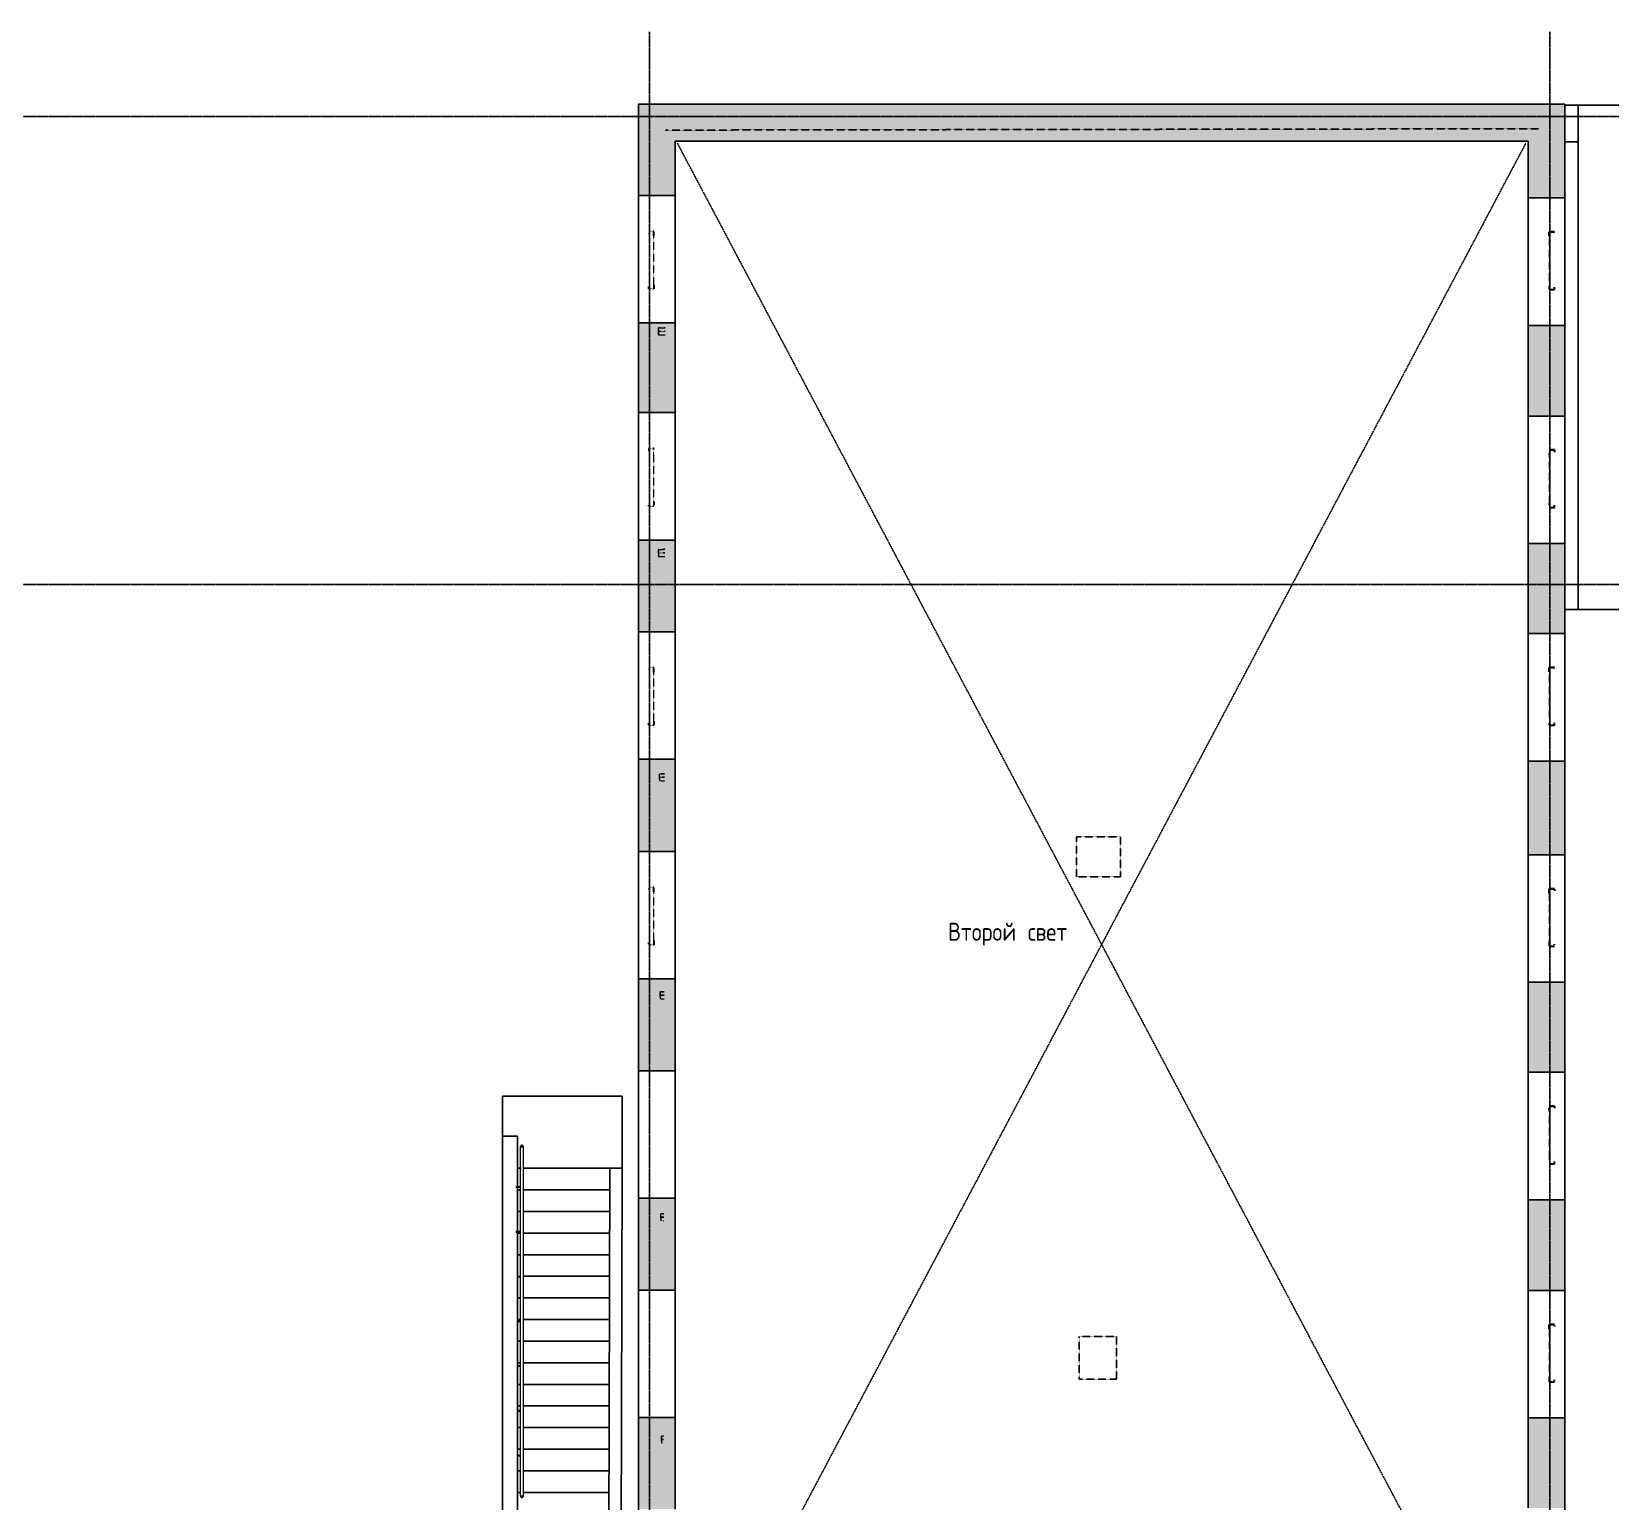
# Model space of a CAD drawing. Header units: millimetres. Extents: x -129048 to 476301, y -5853 to 215316.
# Drawn here: x 10032 to 31950, y 24124 to 44535 of the extents above; entities that cross this region are included whole.
import ezdxf

# ---------------------------------------------------------------- set-up
doc = ezdxf.new("R2010")
doc.units = ezdxf.units.MM
for name, pattern in [('ADSK_Линия сетки', [25, 20, -2.5, 0, -2.5]), ('ADSK_Сверху', [4.5, 3, -1.5]), ('ADSK_Снесено', [4.5, 3, -1.5])]:
    doc.linetypes.add(name, pattern=pattern)
for name, color, linetype, lineweight, true_color in [('_ Окна', 5, 'Continuous', 30, 0x0000ff), ('Линии', 7, 'Continuous', 9, 0x00a600), ('Стены наружные', 1, 'ADSK_Снесено', 18, 0xff0000)]:
    doc.layers.add(name, color=color, linetype=linetype, lineweight=lineweight, true_color=true_color)
for name, color, linetype, lineweight in [('Аннотация', 7, 'Continuous', 9), ('Каркас', 7, 'Continuous', 18), ('Лестницы', 7, 'Continuous', 18), ('Ограждение', 251, 'Continuous', 18), ('Окна', 251, 'Continuous', 18), ('Перекрытие', 7, 'Continuous', 18)]:
    doc.layers.add(name, color=color, linetype=linetype, lineweight=lineweight)
doc.styles.add('GOST Common_2', font='GOST Common_0.ttf', dxfattribs={"width": 0.9, "height": 250})

# ---------------------------------------------------------------- blocks, each defined once
blk = doc.blocks.new('Типовая двутавровая балка _АСТО 20-93_ Балки - 100х200мм-836994-01 План 1-го этажа маркировочный')
at = {"layer": 'Каркас', "color": 253, "linetype": 'ADSK_Сверху', "true_color": 0xaaaaaa}
for p, q in [((-6152, 50), (-6152, -50)), ((-6152, 50), (-6061, 50)), ((-6061, 3), (-6152, 3)), ((-6061, -3), (-6152, -3)), ((-6152, -50), (-6061, -50))]:
    blk.add_line(p, q, dxfattribs=at)
at = {"layer": 'Каркас', "color": 9, "linetype": 'ADSK_Сверху', "true_color": 0xb9b9b9}
for p, q in [((-6152, 3), (-6152, 50)), ((-6152, 50), (-6061, 50)), ((-6152, -50), (-6152, -3)), ((-6152, -50), (-6061, -50))]:
    blk.add_line(p, q, dxfattribs=at)
at = {"layer": 'Каркас', "color": 253, "linetype": 'ADSK_Сверху', "true_color": 0xb2b2b2}
for p, q in [((-6152, 50), (-6152, 15)), ((-6152, 15), (-6152, 50)), ((-6061, 50), (-6152, 50)), ((-6152, 50), (-6061, 50)), ((-6152, 3), (-6152, 15)), ((-6152, 3), (-6152, 15)), ((-6152, -3), (-6152, 3)), ((-6152, -15), (-6152, -3)), ((-6152, -15), (-6152, -3)), ((-6152, -50), (-6152, -15)), ((-6152, -15), (-6152, -50)), ((-6152, -50), (-6061, -50)), ((-6152, -50), (-6061, -50))]:
    blk.add_line(p, q, dxfattribs=at)
blk = doc.blocks.new('Типовая двутавровая балка _АСТО 20-93_ Балки - 100х200мм-V1-01 План 1-го этажа маркировочный')
at = {"layer": 'Каркас', "color": 253, "linetype": 'ADSK_Сверху', "true_color": 0xaaaaaa}
for p, q in [((-6152, 50), (-6152, -50)), ((-6152, 50), (-6066, 50)), ((-6066, 3), (-6152, 3)), ((-6066, -3), (-6152, -3)), ((-6152, -50), (-6066, -50))]:
    blk.add_line(p, q, dxfattribs=at)
at = {"layer": 'Каркас', "color": 9, "linetype": 'ADSK_Сверху', "true_color": 0xb9b9b9}
for p, q in [((-6152, 3), (-6152, 50)), ((-6152, 50), (-6066, 50)), ((-6152, -50), (-6152, -3)), ((-6152, -50), (-6066, -50))]:
    blk.add_line(p, q, dxfattribs=at)
at = {"layer": 'Каркас', "color": 253, "linetype": 'ADSK_Сверху', "true_color": 0xb2b2b2}
for p, q in [((-6152, 50), (-6152, 15)), ((-6152, 15), (-6152, 50)), ((-6066, 50), (-6152, 50)), ((-6152, 50), (-6066, 50)), ((-6152, 3), (-6152, 15)), ((-6152, 3), (-6152, 15)), ((-6152, -3), (-6152, 3)), ((-6152, -15), (-6152, -3)), ((-6152, -15), (-6152, -3)), ((-6152, -50), (-6152, -15)), ((-6152, -15), (-6152, -50)), ((-6152, -50), (-6066, -50)), ((-6152, -50), (-6066, -50))]:
    blk.add_line(p, q, dxfattribs=at)
blk = doc.blocks.new('Типовая двутавровая балка _АСТО 20-93_ Балки - 100х200мм-838954-01 План 1-го этажа маркировочный')
at = {"layer": 'Каркас', "color": 253, "linetype": 'ADSK_Сверху', "true_color": 0xaaaaaa}
for p, q in [((-6142, 50), (-6142, -50)), ((-6142, 50), (-6071, 50)), ((-6071, 3), (-6142, 3)), ((-6071, -3), (-6142, -3)), ((-6142, -50), (-6072, -50))]:
    blk.add_line(p, q, dxfattribs=at)
at = {"layer": 'Каркас', "color": 9, "linetype": 'ADSK_Сверху', "true_color": 0xb9b9b9}
for p, q in [((-6142, 3), (-6142, 50)), ((-6142, 50), (-6071, 50)), ((-6142, -50), (-6142, -3)), ((-6142, -50), (-6072, -50))]:
    blk.add_line(p, q, dxfattribs=at)
at = {"layer": 'Каркас', "color": 253, "linetype": 'ADSK_Сверху', "true_color": 0xb2b2b2}
for p, q in [((-6142, 50), (-6142, 15)), ((-6142, 15), (-6142, 50)), ((-6071, 50), (-6142, 50)), ((-6142, 50), (-6071, 50)), ((-6142, 3), (-6142, 15)), ((-6142, 3), (-6142, 15)), ((-6142, -3), (-6142, 3)), ((-6142, -15), (-6142, -3)), ((-6142, -15), (-6142, -3)), ((-6142, -50), (-6142, -15)), ((-6142, -15), (-6142, -50)), ((-6142, -50), (-6072, -50)), ((-6142, -50), (-6072, -50))]:
    blk.add_line(p, q, dxfattribs=at)
blk = doc.blocks.new('Типовая двутавровая балка _АСТО 20-93_ Балки - 100х200мм-838890-01 План 1-го этажа маркировочный')
at = {"layer": 'Каркас', "color": 253, "linetype": 'ADSK_Сверху', "true_color": 0xaaaaaa}
for p, q in [((-6133, 50), (-6133, -50)), ((-6133, 50), (-6076, 50)), ((-6076, 3), (-6133, 3)), ((-6076, -3), (-6133, -3)), ((-6133, -50), (-6076, -50))]:
    blk.add_line(p, q, dxfattribs=at)
at = {"layer": 'Каркас', "color": 9, "linetype": 'ADSK_Сверху', "true_color": 0xb9b9b9}
for p, q in [((-6133, 3), (-6133, 50)), ((-6133, 50), (-6076, 50)), ((-6133, -50), (-6133, -3)), ((-6133, -50), (-6076, -50))]:
    blk.add_line(p, q, dxfattribs=at)
at = {"layer": 'Каркас', "color": 253, "linetype": 'ADSK_Сверху', "true_color": 0xb2b2b2}
for p, q in [((-6133, 50), (-6133, 15)), ((-6133, 15), (-6133, 50)), ((-6076, 50), (-6133, 50)), ((-6133, 50), (-6076, 50)), ((-6133, 3), (-6133, 15)), ((-6133, 3), (-6133, 15)), ((-6133, -3), (-6133, 3)), ((-6133, -15), (-6133, -3)), ((-6133, -15), (-6133, -3)), ((-6133, -50), (-6133, -15)), ((-6133, -15), (-6133, -50)), ((-6133, -50), (-6076, -50)), ((-6133, -50), (-6076, -50))]:
    blk.add_line(p, q, dxfattribs=at)
blk = doc.blocks.new('Типовая двутавровая балка _АСТО 20-93_ Балки - 100х200мм-838723-01 План 1-го этажа маркировочный')
at = {"layer": 'Каркас', "color": 253, "linetype": 'ADSK_Сверху', "true_color": 0xaaaaaa}
for p, q in [((-6123, 50), (-6123, -50)), ((-6123, 50), (-6081, 50)), ((-6081, 3), (-6123, 3)), ((-6081, -3), (-6123, -3)), ((-6123, -50), (-6082, -50))]:
    blk.add_line(p, q, dxfattribs=at)
at = {"layer": 'Каркас', "color": 9, "linetype": 'ADSK_Сверху', "true_color": 0xb9b9b9}
for p, q in [((-6123, 3), (-6123, 50)), ((-6123, 50), (-6081, 50)), ((-6123, -50), (-6123, -3)), ((-6123, -50), (-6082, -50))]:
    blk.add_line(p, q, dxfattribs=at)
at = {"layer": 'Каркас', "color": 253, "linetype": 'ADSK_Сверху', "true_color": 0xb2b2b2}
for p, q in [((-6123, 50), (-6123, 15)), ((-6123, 15), (-6123, 50)), ((-6081, 50), (-6123, 50)), ((-6123, 50), (-6081, 50)), ((-6123, 3), (-6123, 15)), ((-6123, 3), (-6123, 15)), ((-6123, -3), (-6123, 3)), ((-6123, -15), (-6123, -3)), ((-6123, -15), (-6123, -3)), ((-6123, -50), (-6123, -15)), ((-6123, -15), (-6123, -50)), ((-6123, -50), (-6082, -50)), ((-6123, -50), (-6082, -50))]:
    blk.add_line(p, q, dxfattribs=at)
blk = doc.blocks.new('Типовая двутавровая балка _АСТО 20-93_ Балки - 100х200мм-838797-01 План 1-го этажа маркировочный')
at = {"layer": 'Каркас', "color": 253, "linetype": 'ADSK_Сверху', "true_color": 0xaaaaaa}
for p, q in [((-6114, 50), (-6114, -50)), ((-6114, 50), (-6086, 50)), ((-6086, 3), (-6114, 3)), ((-6086, -3), (-6114, -3)), ((-6114, -50), (-6087, -50))]:
    blk.add_line(p, q, dxfattribs=at)
at = {"layer": 'Каркас', "color": 9, "linetype": 'ADSK_Сверху', "true_color": 0xb9b9b9}
for p, q in [((-6114, 3), (-6114, 50)), ((-6114, 50), (-6086, 50)), ((-6114, -50), (-6114, -3)), ((-6114, -50), (-6087, -50))]:
    blk.add_line(p, q, dxfattribs=at)
at = {"layer": 'Каркас', "color": 253, "linetype": 'ADSK_Сверху', "true_color": 0xb2b2b2}
for p, q in [((-6114, 50), (-6114, 15)), ((-6114, 15), (-6114, 50)), ((-6086, 50), (-6114, 50)), ((-6114, 50), (-6086, 50)), ((-6114, 9), (-6114, 15)), ((-6114, 3), (-6114, 15)), ((-6114, 7), (-6114, 9)), ((-6114, 3), (-6114, 7)), ((-6114, -3), (-6114, 3)), ((-6114, -15), (-6114, -3)), ((-6114, -15), (-6114, -3)), ((-6114, -50), (-6114, -15)), ((-6114, -15), (-6114, -50)), ((-6114, -50), (-6087, -50)), ((-6114, -50), (-6087, -50))]:
    blk.add_line(p, q, dxfattribs=at)
blk = doc.blocks.new('Витраж-тент со смещением вовне - 60мм 30 сдвиг-1466949-01 План 1-го этажа маркировочный')
at = {"layer": '_ Окна', "color": 161, "linetype": 'ADSK_Сверху', "true_color": 0xaaaaff}
for p, q in [((-400, 25), (-400, -45)), ((-400, 25), (-371, 25)), ((-400, -45), (-400, 25)), ((400, 25), (370, 25)), ((400, -45), (400, 25)), ((400, -45), (400, 25)), ((-340, -45), (-400, -45)), ((-340, -35), (-340, -45)), ((340, -35), (340, -45)), ((340, -45), (400, -45))]:
    blk.add_line(p, q, dxfattribs=at)
at = {"layer": 'Окна', "color": 161, "linetype": 'ADSK_Сверху', "true_color": 0xaaaaff}
blk.add_line((-340, -45), (340, -45), dxfattribs=at)
blk = doc.blocks.new('Витраж-тент со смещением вовне - 60мм 30 сдвиг-V7-01 План 1-го этажа маркировочный')
at = {"layer": '_ Окна', "color": 161, "linetype": 'ADSK_Сверху', "true_color": 0xaaaaff}
for p, q in [((-400, 25), (-400, -45)), ((-400, 25), (-370, 25)), ((-400, -45), (-400, 25)), ((400, 25), (370, 25)), ((400, -45), (400, 25)), ((400, -45), (400, 25)), ((-340, -45), (-400, -45)), ((-340, -35), (-340, -45)), ((340, -35), (340, -45)), ((340, -45), (400, -45))]:
    blk.add_line(p, q, dxfattribs=at)
at = {"layer": 'Окна', "color": 161, "linetype": 'ADSK_Сверху', "true_color": 0xaaaaff}
blk.add_line((-340, -45), (340, -45), dxfattribs=at)
blk = doc.blocks.new('Витраж-тент со смещением вовне - 60мм 30 сдвиг-1467065-01 План 1-го этажа маркировочный')
at = {"layer": '_ Окна', "color": 161, "linetype": 'ADSK_Сверху', "true_color": 0xaaaaff}
for p, q in [((-400, 25), (-400, -45)), ((-400, 25), (-370, 25)), ((-400, -45), (-400, 25)), ((400, 25), (370, 25)), ((400, -45), (400, 25)), ((400, -45), (400, 25)), ((-340, -45), (-400, -45)), ((-340, -35), (-340, -45)), ((340, -35), (340, -45)), ((340, -45), (400, -45))]:
    blk.add_line(p, q, dxfattribs=at)
at = {"layer": 'Окна', "color": 161, "linetype": 'ADSK_Сверху', "true_color": 0xaaaaff}
blk.add_line((-340, -45), (340, -45), dxfattribs=at)
blk = doc.blocks.new('Тип перил - Перила_Внутренний_-1199917-01 План 1-го этажа маркировочный')
at = {"layer": 'Ограждение'}
for p, q in [((16842, 29050), (16837, 29050)), ((16837, 24200), (16842, 24200))]:
    blk.add_line(p, q, dxfattribs=at)
at = {"layer": 'Ограждение', "flags": 128}
for points in [[(16819, 28762), (16819, 28761), (16819, 28760), (16819, 28758), (16819, 28757), (16819, 28756), (16819, 28755), (16819, 28754), (16819, 28753), (16819, 28752), (16819, 28750), (16819, 28749), (16819, 28748)], [(16859, 28748), (16859, 28749), (16859, 28750), (16859, 28752), (16859, 28753), (16859, 28754), (16859, 28755), (16859, 28756), (16859, 28757), (16859, 28759), (16859, 28760), (16859, 28761), (16859, 28762)]]:
    blk.add_lwpolyline(points, dxfattribs=at)
blk = doc.blocks.new('Тип перил - D40-V27-01 План 1-го этажа маркировочный')
at = {"layer": 'Ограждение', "flags": 128}
for points in [[(20, 0), (20, 1), (20, 2), (20, 2), (20, 3), (20, 4), (19, 5), (19, 6), (19, 6), (19, 7), (18, 8), (18, 9), (18, 9), (17, 10), (17, 11), (17, 11), (16, 12), (16, 13), (15, 13), (14, 14), (14, 14), (13, 15), (13, 15), (12, 16), (11, 16), (11, 17), (10, 17), (9, 18), (9, 18), (8, 18), (7, 19), (6, 19), (6, 19), (5, 19), (4, 20), (3, 20), (3, 20), (2, 20), (1, 20), (0, 20), (0, 20)], [(0, -20), (1, -20), (2, -20), (2, -20), (3, -20), (4, -20), (5, -19), (6, -19), (6, -19), (7, -19), (8, -18), (9, -18), (9, -18), (10, -17), (11, -17), (11, -17), (12, -16), (13, -16), (13, -15), (14, -14), (14, -14), (15, -13), (15, -13), (16, -12), (16, -11), (17, -11), (17, -10), (18, -9), (18, -9), (18, -8), (19, -7), (19, -6), (19, -6), (19, -5), (20, -4), (20, -3), (20, -3), (20, -2), (20, -1), (20, 0), (20, 0)]]:
    blk.add_lwpolyline(points, dxfattribs=at)
blk = doc.blocks.new('Тип перил - D40-V28-01 План 1-го этажа маркировочный')
at = {"layer": 'Ограждение', "flags": 128}
for points in [[(20, 0), (20, 1), (20, 2), (20, 2), (20, 3), (20, 4), (19, 5), (19, 6), (19, 6), (19, 7), (18, 8), (18, 9), (18, 9), (17, 10), (17, 11), (17, 11), (16, 12), (16, 13), (15, 13), (14, 14), (14, 14), (13, 15), (13, 15), (12, 16), (11, 16), (11, 17), (10, 17), (9, 18), (9, 18), (8, 18), (7, 19), (6, 19), (6, 19), (5, 19), (4, 20), (3, 20), (3, 20), (2, 20), (1, 20), (0, 20), (0, 20)], [(0, -20), (1, -20), (2, -20), (2, -20), (3, -20), (4, -20), (5, -19), (6, -19), (6, -19), (7, -19), (8, -18), (9, -18), (9, -18), (10, -17), (11, -17), (11, -17), (12, -16), (13, -16), (13, -15), (14, -14), (14, -14), (15, -13), (15, -13), (16, -12), (16, -11), (17, -11), (17, -10), (18, -9), (18, -9), (18, -8), (19, -7), (19, -6), (19, -6), (19, -5), (20, -4), (20, -3), (20, -3), (20, -2), (20, -1), (20, 0), (20, 0)]]:
    blk.add_lwpolyline(points, dxfattribs=at)
blk = doc.blocks.new('Тип перил - Перила_Внутренний_-V29-01 План 1-го этажа маркировочный')
at = {"layer": 'Ограждение'}
for p, q in [((16819, 29050), (16859, 29050)), ((16819, 28762), (16819, 29050)), ((16859, 28762), (16859, 29050)), ((16819, 28762), (16819, 28739)), ((16819, 24511), (16819, 28739)), ((16859, 28762), (16859, 28739)), ((16859, 24511), (16859, 28739)), ((16819, 24488), (16819, 24511)), ((16819, 24200), (16819, 24488)), ((16859, 24488), (16859, 24511)), ((16859, 24200), (16859, 24488)), ((16819, 24200), (16859, 24200))]:
    blk.add_line(p, q, dxfattribs=at)
blk = doc.blocks.new('Тип перил - Перила_Внутренний_-1199930-01 План 1-го этажа маркировочный')
at = {"layer": 'Ограждение', "flags": 128}
for points in [[(16819, 28762), (16819, 28761), (16819, 28760), (16819, 28758), (16819, 28757), (16819, 28756), (16819, 28755)], [(16819, 28753), (16819, 28752), (16819, 28750), (16819, 28749), (16819, 28748)], [(16859, 28755), (16859, 28756), (16859, 28757), (16859, 28759), (16859, 28760), (16859, 28761), (16859, 28762)], [(16859, 28748), (16859, 28749), (16859, 28750), (16859, 28752), (16859, 28753)]]:
    blk.add_lwpolyline(points, dxfattribs=at)
blk = doc.blocks.new('Тип перил - D40-V23-01 План 1-го этажа маркировочный')
at = {"layer": 'Ограждение', "flags": 128}
for points in [[(20, 0), (20, 1), (20, 2), (20, 2), (20, 3), (20, 4), (19, 5), (19, 6), (19, 6), (19, 7), (18, 8), (18, 9), (18, 9), (17, 10), (17, 11), (17, 11), (16, 12), (16, 13), (15, 13), (14, 14), (14, 14), (13, 15), (13, 15), (12, 16), (11, 16), (11, 17), (10, 17), (9, 18), (9, 18), (8, 18), (7, 19), (6, 19), (6, 19), (5, 19)], [(10, -17), (11, -17), (11, -17), (12, -16), (13, -16), (13, -15), (14, -14), (14, -14), (15, -13), (15, -13), (16, -12), (16, -11), (17, -11), (17, -10), (18, -9), (18, -9), (18, -8), (19, -7), (19, -6), (19, -6), (19, -5), (20, -4), (20, -3), (20, -3), (20, -2), (20, -1), (20, 0), (20, 0)], [(6, -19), (6, -19), (7, -19), (8, -18), (9, -18), (9, -18)]]:
    blk.add_lwpolyline(points, dxfattribs=at)
blk = doc.blocks.new('Тип перил - Перила_Внутренний_-V30-01 План 1-го этажа маркировочный')
at = {"layer": 'Ограждение'}
for p, q in [((16819, 28762), (16819, 28748)), ((16859, 28762), (16859, 28748))]:
    blk.add_line(p, q, dxfattribs=at)
blk = doc.blocks.new('ADSK_Ограждение_Опоры_Г_образная - D15 высота60 консоль80-V31-01 План 1-го этажа маркировочный')
at = {"layer": 'Линии', "color": 8, "lineweight": 18, "true_color": 0x808080}
for p, q in [((-7.5, 20), (-7.5, 60)), ((7.5, 60), (7.5, 20))]:
    blk.add_line(p, q, dxfattribs=at)
blk = doc.blocks.new('ADSK_Ограждение_Опоры_Г_образная - D15 высота60 консоль80-V32-01 План 1-го этажа маркировочный')
at = {"layer": 'Линии', "color": 8, "lineweight": 18, "true_color": 0x808080}
for p, q in [((-7.5, 20), (-7.5, 80)), ((0, 80), (-7.5, 80)), ((7.5, 80), (0, 80)), ((7.5, 80), (7.5, 20))]:
    blk.add_line(p, q, dxfattribs=at)
blk = doc.blocks.new('ADSK_Ограждение_Опоры_Г_образная - D15 высота60 консоль80-V25-01 План 1-го этажа маркировочный')
at = {"layer": 'Ограждение'}
for p, q in [((-7.5, 20), (-7.5, 80)), ((0, 80), (-7.5, 80)), ((7.5, 80), (0, 80)), ((7.5, 80), (7.5, 20))]:
    blk.add_line(p, q, dxfattribs=at)

msp = doc.modelspace()

# ---------------------------------------------------------------- hatches: boundary and pattern name
at = {"layer": 'Стены наружные', "linetype": 'Continuous', "lineweight": 25, "true_color": 0x636466}
msp.add_hatch(color=251, dxfattribs=at).paths.add_polyline_path([(27800.62689, 43015.12698), (30807.01602, 43015.12698), (30807.01602, 43525.12698), (18455.83536, 43525.12698), (18455.83536, 43015.12698), (23341.69123, 43015.12698)])
h = msp.add_hatch(color=251, dxfattribs=at)
h.paths.add_polyline_path([(31317.01602, 20934.05859), (31317.01602, 22264.92044), (30807.01602, 22264.92044), (30807.01602, 20934.05859)])
h.paths.add_polyline_path([(30807.01602, 24034.92044), (31317.01602, 24034.92044), (31317.01602, 25282.89657), (30807.01602, 25282.89657)])
h.paths.add_polyline_path([(31317.01602, 27052.89657), (31317.01602, 28312.8728), (30807.01602, 28312.8728), (30807.01602, 27052.89657)])
h.paths.add_polyline_path([(31317.01602, 30082.8728), (31317.01602, 31332.84043), (30807.01602, 31332.84043), (30807.01602, 30082.8728)])
h.paths.add_polyline_path([(31317.01602, 33102.84043), (31317.01602, 34405.128), (30807.01602, 34405.128), (30807.01602, 33102.84043)])
h.paths.add_polyline_path([(31317.01602, 36175.128), (31317.01602, 37426.12615), (30807.01602, 37426.12615), (30807.01602, 36175.128)])
h.paths.add_polyline_path([(31317.01602, 39196.12615), (31317.01602, 40455.12789), (30807.01602, 40455.12789), (30807.01602, 39196.12615)])
h.paths.add_polyline_path([(31317.01602, 42225.12789), (31317.01602, 43525.12698), (30807.01602, 43525.12698), (30807.01602, 42225.12789)])
h = msp.add_hatch(color=251, dxfattribs=at)
h.paths.add_polyline_path([(18455.83536, 20408.63165), (18965.83536, 20408.63165), (18965.83536, 22247.07028), (18455.83536, 22247.07028), (18455.83536, 20652.47335)])
h.paths.add_polyline_path([(18882.75556, 24017.07028), (18965.83536, 24017.07028), (18965.83536, 25289.20755), (18455.83536, 25289.20755), (18455.83536, 24017.07028)])
h.paths.add_polyline_path([(18455.83536, 27059.20755), (18965.83536, 27059.20755), (18965.83536, 28334.13742), (18455.83536, 28334.13742), (18455.83536, 27100.04704)])
h.paths.add_polyline_path([(18882.75556, 30104.13742), (18965.83536, 30104.13742), (18965.83536, 31381.18655), (18455.83536, 31381.18655), (18455.83536, 30104.13742)])
h.paths.add_polyline_path([(18455.83536, 33151.18655), (18965.83536, 33151.18655), (18965.83536, 34431.1553), (18455.83536, 34431.1553), (18455.83536, 33474.19606)])
h.paths.add_polyline_path([(18965.83536, 36201.1553), (18965.83536, 37474.16835), (18455.83536, 37474.16835), (18455.83536, 36201.1553), (18882.75556, 36201.1553)])
h.paths.add_polyline_path([(18882.75556, 39244.16835), (18965.83536, 39244.16835), (18965.83536, 40490.18482), (18455.83536, 40490.18482), (18455.83536, 39244.16835)])
h.paths.add_polyline_path([(18882.75556, 42260.18482), (18965.83536, 42260.18482), (18965.83536, 43015.12698), (18455.83536, 43015.12698), (18455.83536, 42260.18482)])

# ---------------------------------------------------------------- linework, layer by layer
at = {"linetype": 'ADSK_Линия сетки', "lineweight": 25}
for p, q in [((18609.91035, -4984.78696), (18609.91035, 44534.78674)), ((31109.91035, -4984.78696), (31109.91035, 44534.78674)), ((-11086.22475, 43356.78828), (57141.71826, 43356.78828)), ((-11086.22475, 36856.78828), (57141.71826, 36856.78828))]:
    msp.add_line(p, q, dxfattribs=at)
at = {"color": 251, "lineweight": 25, "true_color": 0x636466}
msp.add_lwpolyline([(11305.23612, 20918.63165), (11305.23612, 17842.18437), (18515.92029, 17781.12051), (38729.7038, 17793.79848), (38729.7038, 20934.05859), (31317.01602, 20934.05859), (31317.01602, 43525.12698), (18455.83536, 43525.12698), (18455.83536, 20918.63165), (11305.23612, 20918.63165)], dxfattribs=at)
at = {"layer": 'Лестницы', "color": 251, "lineweight": 25, "true_color": 0x636466}
for p, q in [((16779.27574, 28749.89823), (16819.65717, 28749.89823)), ((16858.8943, 28749.89823), (18069.27574, 28749.89823)), ((16779.27574, 28449.89823), (16819.27574, 28449.89823)), ((16779.27574, 28449.89823), (16819.27574, 28449.89823)), ((16859.27574, 28449.89823), (18060.13977, 28449.89823)), ((16859.27574, 28449.89823), (18060.13977, 28449.89823)), ((16779.27574, 28149.89823), (16819.27574, 28149.89823)), ((16779.27574, 28149.89823), (16819.27574, 28149.89823)), ((16859.27574, 28149.89823), (18059.37911, 28149.89823)), ((16859.27574, 28149.89823), (18059.37911, 28149.89823)), ((16779.27574, 27849.89823), (16819.27574, 27849.89823)), ((16779.27574, 27849.89823), (16819.27574, 27849.89823)), ((16859.27574, 27849.89823), (18058.61846, 27849.89823)), ((16859.27574, 27849.89823), (18058.61846, 27849.89823)), ((16779.27574, 27549.89823), (16819.27574, 27549.89823)), ((16779.27574, 27549.89823), (16819.27574, 27549.89823)), ((16859.27574, 27549.89823), (18057.8578, 27549.89823)), ((16859.27574, 27549.89823), (18057.8578, 27549.89823)), ((16859.27574, 27249.89823), (18057.09714, 27249.89823)), ((16859.27574, 27249.89823), (18057.09714, 27249.89823)), ((16779.27574, 26949.89823), (16819.27574, 26949.89823)), ((16779.27574, 26949.89823), (16819.27574, 26949.89823)), ((16859.27574, 26949.89823), (18056.33648, 26949.89823)), ((16859.27574, 26949.89823), (18056.33648, 26949.89823)), ((16779.27574, 26649.89823), (16819.27574, 26649.89823)), ((16779.27574, 26649.89823), (16819.27574, 26649.89823)), ((16859.27574, 26649.89823), (18055.57583, 26649.89823)), ((16859.27574, 26649.89823), (18055.57583, 26649.89823)), ((16779.27574, 26349.89823), (16819.27574, 26349.89823)), ((16779.27574, 26349.89823), (16819.27574, 26349.89823)), ((16859.27574, 26349.89823), (18054.81517, 26349.89823)), ((16859.27574, 26349.89823), (18054.81517, 26349.89823)), ((16779.27574, 26049.89823), (16819.27574, 26049.89823)), ((16779.27574, 26049.89823), (16819.27574, 26049.89823)), ((16859.27574, 26049.89823), (18054.05451, 26049.89823)), ((16859.27574, 26049.89823), (18054.05451, 26049.89823)), ((16779.27574, 25749.89823), (16819.27574, 25749.89823)), ((16779.27574, 25749.89823), (16819.27574, 25749.89823)), ((16859.27574, 25749.89823), (18053.29385, 25749.89823)), ((16859.27574, 25749.89823), (18053.29385, 25749.89823)), ((16779.27574, 25449.89823), (16819.27574, 25449.89823)), ((16779.27574, 25449.89823), (16819.27574, 25449.89823)), ((16859.27574, 25449.89823), (18052.5332, 25449.89823)), ((16859.27574, 25449.89823), (18052.5332, 25449.89823)), ((16779.27574, 25149.89823), (16819.27574, 25149.89823)), ((16779.27574, 25149.89823), (16819.27574, 25149.89823)), ((16859.27574, 25149.89823), (18051.77254, 25149.89823)), ((16859.27574, 25149.89823), (18051.77254, 25149.89823)), ((16779.27574, 24849.89823), (16819.27574, 24849.89823)), ((16779.27574, 24849.89823), (16819.27574, 24849.89823)), ((16859.27574, 24849.89823), (18051.01188, 24849.89823)), ((16859.27574, 24849.89823), (18051.01188, 24849.89823)), ((16779.27574, 24549.89823), (16819.27574, 24549.89823)), ((16779.27574, 24549.89823), (16819.27574, 24549.89823)), ((16859.27574, 24549.89823), (18050.25122, 24549.89823)), ((16859.27574, 24549.89823), (18050.25122, 24549.89823)), ((16779.27574, 24249.89823), (16819.27574, 24249.89823)), ((16779.27574, 24249.89823), (16819.27574, 24249.89823)), ((16859.27574, 24249.89823), (18049.49056, 24249.89823)), ((16859.27574, 24249.89823), (18049.49056, 24249.89823))]:
    msp.add_line(p, q, dxfattribs=at)
at = {"layer": 'Линии', "color": 251, "lineweight": 25, "true_color": 0x636466}
for p, q in [((31317.01602, 43512.62069), (31501.28678, 43512.62069)), ((31501.34403, 43002.62069), (31317.01602, 43002.62069)), ((31502.01602, 37016.44876), (31502.01602, 36509.0888)), ((31317.01602, 36509.0888), (31502.03842, 36509.0888)), ((16569.27574, 21075.90291), (16569.27574, 29194.89823)), ((16569.27574, 29194.89823), (16779.27574, 29194.89823)), ((16779.27574, 29194.89823), (16779.27574, 28496.42719)), ((18041.86724, 21243.29241), (18060.90098, 28750.11375)), ((18060.90098, 28750.11375), (18230.90043, 28749.68272)), ((18230.90043, 28749.68272), (18211.43598, 21072.99152)), ((16779.27574, 28481.93831), (16779.27574, 27874.99902)), ((16779.27574, 27860.51013), (16779.27574, 21075.5306))]:
    msp.add_line(p, q, dxfattribs=at)
at = {"layer": 'Линии', "color": 251, "linetype": 'ADSK_Сверху', "lineweight": 25, "true_color": 0x636466}
for p, q in [((18997.83536, 42983.12698), (30775.01602, 20733.79264)), ((18997.83536, 20729.56461), (30775.01602, 42983.12698))]:
    msp.add_line(p, q, dxfattribs=at)
at = {"layer": 'Перекрытие', "color": 251, "lineweight": 25, "true_color": 0x636466}
for p, q in [((36800.45085, 43512.62069), (31501.28678, 43512.62069)), ((31501.28678, 43512.62069), (31502.07297, 36509.0888)), ((31502.07297, 36509.0888), (36800.45085, 36509.0888)), ((16569.27574, 29749.89823), (16569.27574, 29194.89823)), ((18232.58773, 29749.89823), (16569.27574, 29749.89823)), ((18230.0522, 28749.89823), (18232.58773, 29749.89823)), ((16779.27574, 28749.89823), (16819.65717, 28749.89823)), ((16858.8943, 28749.89823), (18230.0522, 28749.89823))]:
    msp.add_line(p, q, dxfattribs=at)
at = {"layer": 'Перекрытие', "color": 251, "linetype": 'ADSK_Сверху', "lineweight": 25, "true_color": 0x636466}
for p, q in [((18832.61775, 43166.51039), (30950.44019, 43185.43927)), ((25149.57378, 33351.63165), (24536.57378, 33351.63165)), ((24536.57378, 33351.63165), (24536.57378, 32798.63165)), ((25149.57378, 32798.63165), (25149.57378, 33351.63165)), ((24536.57378, 32798.63165), (25149.57378, 32798.63165)), ((25094.57378, 26414.63165), (24575.57378, 26414.63165)), ((24575.57378, 26414.63165), (24575.57378, 25819.63165)), ((25094.57378, 25819.63165), (25094.57378, 26414.63165)), ((24575.57378, 25819.63165), (25094.57378, 25819.63165))]:
    msp.add_line(p, q, dxfattribs=at)
at = {"layer": 'Стены наружные', "color": 251, "linetype": 'Continuous', "lineweight": 25, "true_color": 0x636466}
for p, q in [((31317.01602, 43525.12698), (18455.83536, 43525.12698)), ((18455.83536, 43525.12698), (18455.83536, 42260.18482)), ((31317.01602, 42225.12789), (31317.01602, 43525.12698)), ((18965.83536, 43015.12698), (30807.01602, 43015.12698)), ((18965.83536, 42260.18482), (18965.83536, 43015.12698)), ((30807.01602, 43015.12698), (30807.01602, 42225.12789)), ((18455.83536, 42260.18482), (18965.83536, 42260.18482)), ((18455.83536, 40490.18482), (18455.83536, 42260.18482)), ((18965.83536, 42260.18482), (18965.83536, 40490.18482)), ((30807.01602, 42225.12789), (31317.01602, 42225.12789)), ((30807.01602, 40455.12789), (30807.01602, 42225.12789)), ((31317.01602, 42225.12789), (31317.01602, 40455.12789)), ((18455.83536, 40490.18482), (18455.83536, 39244.16835)), ((18965.83536, 40490.18482), (18455.83536, 40490.18482)), ((18965.83536, 39244.16835), (18965.83536, 40490.18482)), ((31317.01602, 40455.12789), (30807.01602, 40455.12789)), ((30807.01602, 40455.12789), (30807.01602, 39196.12615)), ((31317.01602, 39196.12615), (31317.01602, 40455.12789)), ((18455.83536, 39244.16835), (18965.83536, 39244.16835)), ((18455.83536, 37474.16835), (18455.83536, 39244.16835)), ((18965.83536, 39244.16835), (18965.83536, 37474.16835)), ((30807.01602, 39196.12615), (31317.01602, 39196.12615)), ((30807.01602, 37426.12615), (30807.01602, 39196.12615)), ((31317.01602, 39196.12615), (31317.01602, 37426.12615)), ((18455.83536, 37474.16835), (18455.83536, 36201.1553)), ((18965.83536, 37474.16835), (18455.83536, 37474.16835)), ((18965.83536, 36201.1553), (18965.83536, 37474.16835)), ((31317.01602, 37426.12615), (30807.01602, 37426.12615)), ((30807.01602, 37426.12615), (30807.01602, 36175.128)), ((31317.01602, 36175.128), (31317.01602, 37426.12615)), ((18455.83536, 36201.1553), (18965.83536, 36201.1553)), ((18455.83536, 34431.1553), (18455.83536, 36201.1553)), ((18965.83536, 36201.1553), (18965.83536, 34431.1553)), ((30807.01602, 36175.128), (31317.01602, 36175.128)), ((30807.01602, 34405.128), (30807.01602, 36175.128)), ((31317.01602, 36175.128), (31317.01602, 34405.128)), ((18455.83536, 34431.1553), (18455.83536, 33151.18655)), ((18965.83536, 34431.1553), (18455.83536, 34431.1553)), ((18965.83536, 33151.18655), (18965.83536, 34431.1553)), ((31317.01602, 34405.128), (30807.01602, 34405.128)), ((30807.01602, 34405.128), (30807.01602, 33102.84043)), ((31317.01602, 33102.84043), (31317.01602, 34405.128)), ((18455.83536, 33151.18655), (18965.83536, 33151.18655)), ((18455.83536, 31381.18655), (18455.83536, 33151.18655)), ((18965.83536, 33151.18655), (18965.83536, 31381.18655)), ((30807.01602, 33102.84043), (31317.01602, 33102.84043)), ((30807.01602, 31332.84043), (30807.01602, 33102.84043)), ((31317.01602, 33102.84043), (31317.01602, 31332.84043)), ((18455.83536, 31381.18655), (18455.83536, 30104.13742)), ((18965.83536, 31381.18655), (18455.83536, 31381.18655)), ((18965.83536, 30104.13742), (18965.83536, 31381.18655)), ((31317.01602, 31332.84043), (30807.01602, 31332.84043)), ((30807.01602, 31332.84043), (30807.01602, 30082.8728)), ((31317.01602, 30082.8728), (31317.01602, 31332.84043)), ((18455.83536, 30104.13742), (18965.83536, 30104.13742)), ((18455.83536, 28334.13742), (18455.83536, 30104.13742)), ((18965.83536, 30104.13742), (18965.83536, 28334.13742)), ((30807.01602, 30082.8728), (31317.01602, 30082.8728)), ((30807.01602, 28312.8728), (30807.01602, 30082.8728)), ((31317.01602, 30082.8728), (31317.01602, 28312.8728)), ((18455.83536, 28334.13742), (18455.83536, 27059.20755)), ((18965.83536, 28334.13742), (18455.83536, 28334.13742)), ((18965.83536, 27059.20755), (18965.83536, 28334.13742)), ((31317.01602, 28312.8728), (30807.01602, 28312.8728)), ((30807.01602, 28312.8728), (30807.01602, 27052.89657)), ((31317.01602, 27052.89657), (31317.01602, 28312.8728)), ((18455.83536, 27059.20755), (18965.83536, 27059.20755)), ((18455.83536, 25289.20755), (18455.83536, 27059.20755)), ((18965.83536, 27059.20755), (18965.83536, 25289.20755)), ((30807.01602, 27052.89657), (31317.01602, 27052.89657)), ((30807.01602, 25282.89657), (30807.01602, 27052.89657)), ((31317.01602, 27052.89657), (31317.01602, 25282.89657)), ((18455.83536, 25289.20755), (18455.83536, 24017.07028)), ((18965.83536, 25289.20755), (18455.83536, 25289.20755)), ((18965.83536, 24017.07028), (18965.83536, 25289.20755)), ((31317.01602, 25282.89657), (30807.01602, 25282.89657)), ((30807.01602, 25282.89657), (30807.01602, 24034.92044)), ((31317.01602, 24034.92044), (31317.01602, 25282.89657))]:
    msp.add_line(p, q, dxfattribs=at)

# ---------------------------------------------------------------- block references
at = {"layer": '_ Окна', "color": 251, "linetype": 'ADSK_Сверху', "lineweight": 25, "true_color": 0x636466}
for name, p, rotation in [('Витраж-тент со смещением вовне - 60мм 30 сдвиг-V7-01 План 1-го этажа маркировочный', (18625.83536, 41360.18482), 89.99999999999993), ('Витраж-тент со смещением вовне - 60мм 30 сдвиг-1467065-01 План 1-го этажа маркировочный', (31147.01602, 41355.12789), 270.0000000000002), ('Витраж-тент со смещением вовне - 60мм 30 сдвиг-V7-01 План 1-го этажа маркировочный', (18625.83536, 38344.16835), 89.99999999999993), ('Витраж-тент со смещением вовне - 60мм 30 сдвиг-1467065-01 План 1-го этажа маркировочный', (31147.01602, 38326.12615), 270.0000000000002), ('Витраж-тент со смещением вовне - 60мм 30 сдвиг-V7-01 План 1-го этажа маркировочный', (18625.83536, 35301.1553), 89.99999999999993), ('Витраж-тент со смещением вовне - 60мм 30 сдвиг-1467065-01 План 1-го этажа маркировочный', (31147.01602, 35305.128), 270.0000000000002), ('Витраж-тент со смещением вовне - 60мм 30 сдвиг-1466949-01 План 1-го этажа маркировочный', (18625.83536, 32251.18655), 89.99999999999993), ('Витраж-тент со смещением вовне - 60мм 30 сдвиг-1467065-01 План 1-го этажа маркировочный', (31147.01602, 32232.84043), 270.0000000000002), ('Витраж-тент со смещением вовне - 60мм 30 сдвиг-1467065-01 План 1-го этажа маркировочный', (31147.01602, 29212.8728), 270.0000000000002), ('Витраж-тент со смещением вовне - 60мм 30 сдвиг-1467065-01 План 1-го этажа маркировочный', (31147.01602, 26182.89657), 270.0000000000002)]:
    msp.add_blockref(name, p, dxfattribs=dict(at, rotation=rotation))
at = {"layer": 'Каркас', "color": 251, "linetype": 'ADSK_Сверху', "lineweight": 25, "true_color": 0x636466, "rotation": 0.1151494702578507}
for name, p in [('Типовая двутавровая балка _АСТО 20-93_ Балки - 100х200мм-836994-01 План 1-го этажа маркировочный', (24889.22512, 40383.90329)), ('Типовая двутавровая балка _АСТО 20-93_ Балки - 100х200мм-V1-01 План 1-го этажа маркировочный', (24889.22512, 37307.29948)), ('Типовая двутавровая балка _АСТО 20-93_ Балки - 100х200мм-838954-01 План 1-го этажа маркировочный', (24889.22512, 34191.19445)), ('Типовая двутавровая балка _АСТО 20-93_ Балки - 100х200мм-838890-01 План 1-го этажа маркировочный', (24889.22512, 31164.61076)), ('Типовая двутавровая балка _АСТО 20-93_ Балки - 100х200мм-838723-01 План 1-го этажа маркировочный', (24889.22512, 28081.3711)), ('Типовая двутавровая балка _АСТО 20-93_ Балки - 100х200мм-838797-01 План 1-го этажа маркировочный', (24889.22512, 24994.39998))]:
    msp.add_blockref(name, p, dxfattribs=at)
at = {"layer": 'Линии', "color": 251, "lineweight": 25, "true_color": 0x636466, "rotation": 89.99999999999991}
for name, p in [('ADSK_Ограждение_Опоры_Г_образная - D15 высота60 консоль80-V32-01 План 1-го этажа маркировочный', (16839.27574, 27867.75458)), ('ADSK_Ограждение_Опоры_Г_образная - D15 высота60 консоль80-V31-01 План 1-го этажа маркировочный', (16839.27574, 27246.32641)), ('ADSK_Ограждение_Опоры_Г_образная - D15 высота60 консоль80-V31-01 План 1-го этажа маркировочный', (16839.27574, 26624.89823)), ('ADSK_Ограждение_Опоры_Г_образная - D15 высота60 консоль80-V31-01 План 1-го этажа маркировочный', (16839.27574, 26003.47006)), ('ADSK_Ограждение_Опоры_Г_образная - D15 высота60 консоль80-V31-01 План 1-го этажа маркировочный', (16839.27574, 25382.04189)), ('ADSK_Ограждение_Опоры_Г_образная - D15 высота60 консоль80-V31-01 План 1-го этажа маркировочный', (16839.27574, 24760.61372))]:
    msp.add_blockref(name, p, dxfattribs=at)
at = {"layer": 'Ограждение', "color": 251, "lineweight": 25, "true_color": 0x636466}
for name, p, rotation in [('Тип перил - D40-V28-01 План 1-го этажа маркировочный', (16839.27574, 29049.89823), 90), ('Тип перил - D40-V23-01 План 1-го этажа маркировочный', (16839.27574, 29049.89823), 90), ('ADSK_Ограждение_Опоры_Г_образная - D15 высота60 консоль80-V25-01 План 1-го этажа маркировочный', (16839.27574, 28489.18275), 89.99999999999991), ('Тип перил - D40-V27-01 План 1-го этажа маркировочный', (16839.27574, 24199.89823), 270), ('Тип перил - D40-V23-01 План 1-го этажа маркировочный', (16839.27574, 24199.89823), 270)]:
    msp.add_blockref(name, p, dxfattribs=dict(at, rotation=rotation))
for name in ['Тип перил - Перила_Внутренний_-1199917-01 План 1-го этажа маркировочный', 'Тип перил - Перила_Внутренний_-V29-01 План 1-го этажа маркировочный', 'Тип перил - Перила_Внутренний_-1199930-01 План 1-го этажа маркировочный', 'Тип перил - Перила_Внутренний_-V30-01 План 1-го этажа маркировочный']:
    msp.add_blockref(name, (0, 0), dxfattribs=at)

# ---------------------------------------------------------------- texts
at = {"layer": 'Аннотация', "color": 251, "lineweight": 25, "true_color": 0x636466, "char_height": 250, "attachment_point": 1, "style": 'GOST Common_2'}
for s, insert, width in [('Второй', (22754.16171, 32159.36195), 1248.2274375), ('свет', (23861.44296, 32159.36195), 800.8858125)]:
    msp.add_mtext(s, dxfattribs=dict(at, insert=insert, width=width))
at = {"layer": 'Аннотация', "insert": (23784.05233, 32159.36195), "char_height": 250, "width": 93.7974375, "attachment_point": 1, "style": 'GOST Common_2'}
msp.add_mtext('\\fGOST Common|b0|i0|c204|p34|;\\W.9; ', dxfattribs=at)

doc.saveas('drawing.dxf')
